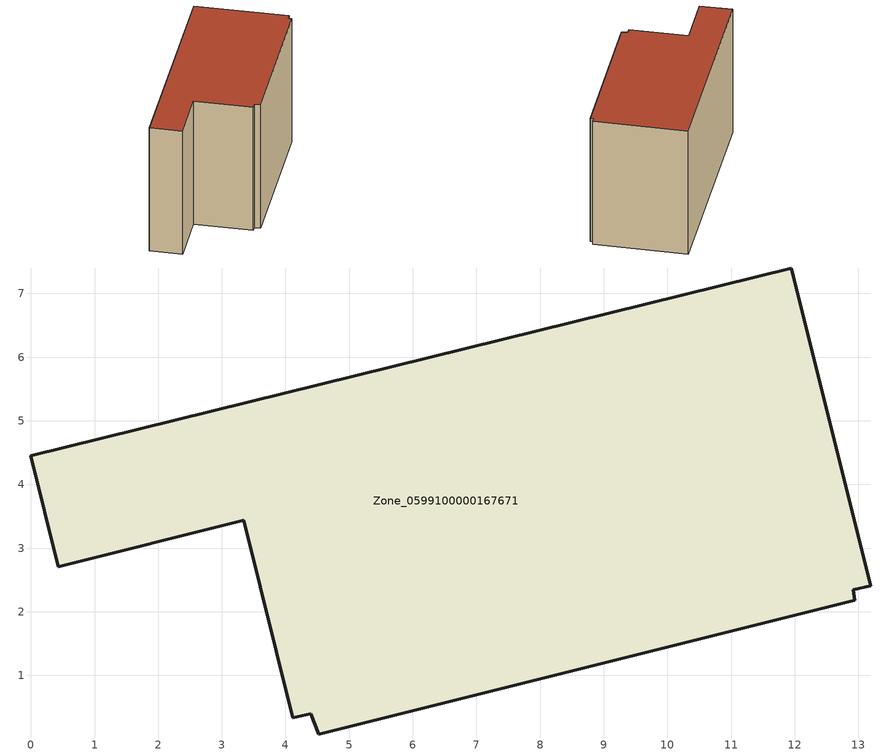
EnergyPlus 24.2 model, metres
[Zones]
Zone_0599100000167671
 floor ground (C_G): 0,4.45 11.95,7.4 13.19,2.41 12.92,2.35 12.94,2.18 4.52,0.08 4.4,0.4 4.12,0.34 3.34,3.44 0.43,2.71 z0
 wall outside (C_F): 11.95,7.4 0,4.45 0.43,2.71 3.34,3.44 4.12,0.34 4.4,0.4 4.52,0.08 12.94,2.18 12.92,2.35 13.19,2.41 11.95,7.4 z0:7.65
 roof outside (C_R): 4.4,0.4 4.52,0.08 12.94,2.18 12.92,2.35 13.19,2.41 11.95,7.4 0,4.45 0.43,2.71 3.34,3.44 4.12,0.34 z7.65
[BUILDING]
Pand.0599100000167671: North Axis=0; Terrain=City; Loads Convergence Tolerance Value=0.04; Temperature Convergence Tolerance Value=0.4; Solar Distribution=FullExterior; Maximum Number of Warmup Days=25; Minimum Number of Warmup Days=1
[Site:Location]
Rotterdam.The.Hague.AP_ZH_NLD Design_Conditions: Latitude=51.96; Longitude=4.45; Time Zone=1; Elevation=-4.5
[SITE:GROUNDTEMPERATURE:BUILDINGSURFACE]
18, 18, 18, 18, 18, 18, 18, 18, 18, 18, 18, 18
[MATERIAL] Thermal Absorptance=0.9; Solar Absorptance=0.7; Visible Absorptance=0.7
Name | Roughness | Thickness | Conductivity | Density | Specific Heat
G.TC.1975-1991 | MediumSmooth | 0.15 | 0.288461 | 540 | 1210
F.TC.1975-1991 | Rough | 0.3 | 0.230769 | 1920 | 840
R.TC.1975-1991 | MediumRough | 0.2 | 0.153846 | 1500 | 1000
[CONSTRUCTION]
C_G: G.TC.1975-1991
C_F: F.TC.1975-1991
C_R: R.TC.1975-1991
[ZONE]
Zone_0599100000167671: Type=1; Multiplier=1; Ceiling Height=Autocalculate; Volume=Autocalculate; Floor Area=autocalculate; Part of Total Floor Area=Yes
[ZONEINFILTRATION:DESIGNFLOWRATE]
Infil_Zone_0599100000167671: Zone or ZoneList or Space or SpaceList=Zone_0599100000167671; Schedule=AlwaysOn; Design Flow Rate Calculation Method=Flow/Area; Flow Rate per Floor Area=0.003; Constant Term Coefficient=1; Temperature Term Coefficient=0; Velocity Term Coefficient=0; Velocity Squared Term Coefficient=0
[HVACTEMPLATE:ZONE:IDEALLOADSAIRSYSTEM]
Zone_0599100000167671: Maximum Heating Supply Air Temperature=50; Minimum Cooling Supply Air Temperature=13; Maximum Heating Supply Air Humidity Ratio=0.0156; Minimum Cooling Supply Air Humidity Ratio=0.0077; Heating Limit=NoLimit; Cooling Limit=NoLimit; Dehumidification Control Type=ConstantSensibleHeatRatio; Cooling Sensible Heat Ratio=0.7; Dehumidification Setpoint=60; Humidification Control Type=None; Humidification Setpoint=30; Outdoor Air Method=None; Outdoor Air Flow Rate per Person=0.00944; Outdoor Air Flow Rate per Zone Floor Area=0; Outdoor Air Flow Rate per Zone=0; Demand Controlled Ventilation Type=None; Outdoor Air Economizer Type=NoEconomizer; Heat Recovery Type=None; Sensible Heat Recovery Effectiveness=0.7; Latent Heat Recovery Effectiveness=0.65
[ZONECONTROL:THERMOSTAT]
ThermostatControl_Zone_0599100000167671: Zone or ZoneList=Zone_0599100000167671; Control Type Schedule=DualSetpointControlType; Control 1=Thermostat_Zone_0599100000167671; Temperature Difference Between Cutout And Setpoint=0
[THERMOSTATSETPOINT:DUALSETPOINT]
Thermostat_Zone_0599100000167671: Heating Setpoint Temperature Schedule=HeatingSetpoint_Zone_0599100000167671; Cooling Setpoint Temperature Schedule=CoolingSetpoint_Zone_0599100000167671
[SCHEDULE:COMPACT]
HeatingSetpoint_Zone_0599100000167671: Through: 12/31, For: AllDays, Until: 24:00, 21
CoolingSetpoint_Zone_0599100000167671: Through: 12/31, For: AllDays, Until: 24:00, 24
DualSetpointControlType: Through: 12/31, For: AllDays, Until: 24:00, 4
AlwaysOn: Through: 12/31, For: AllDays, Until: 24:00, 1
